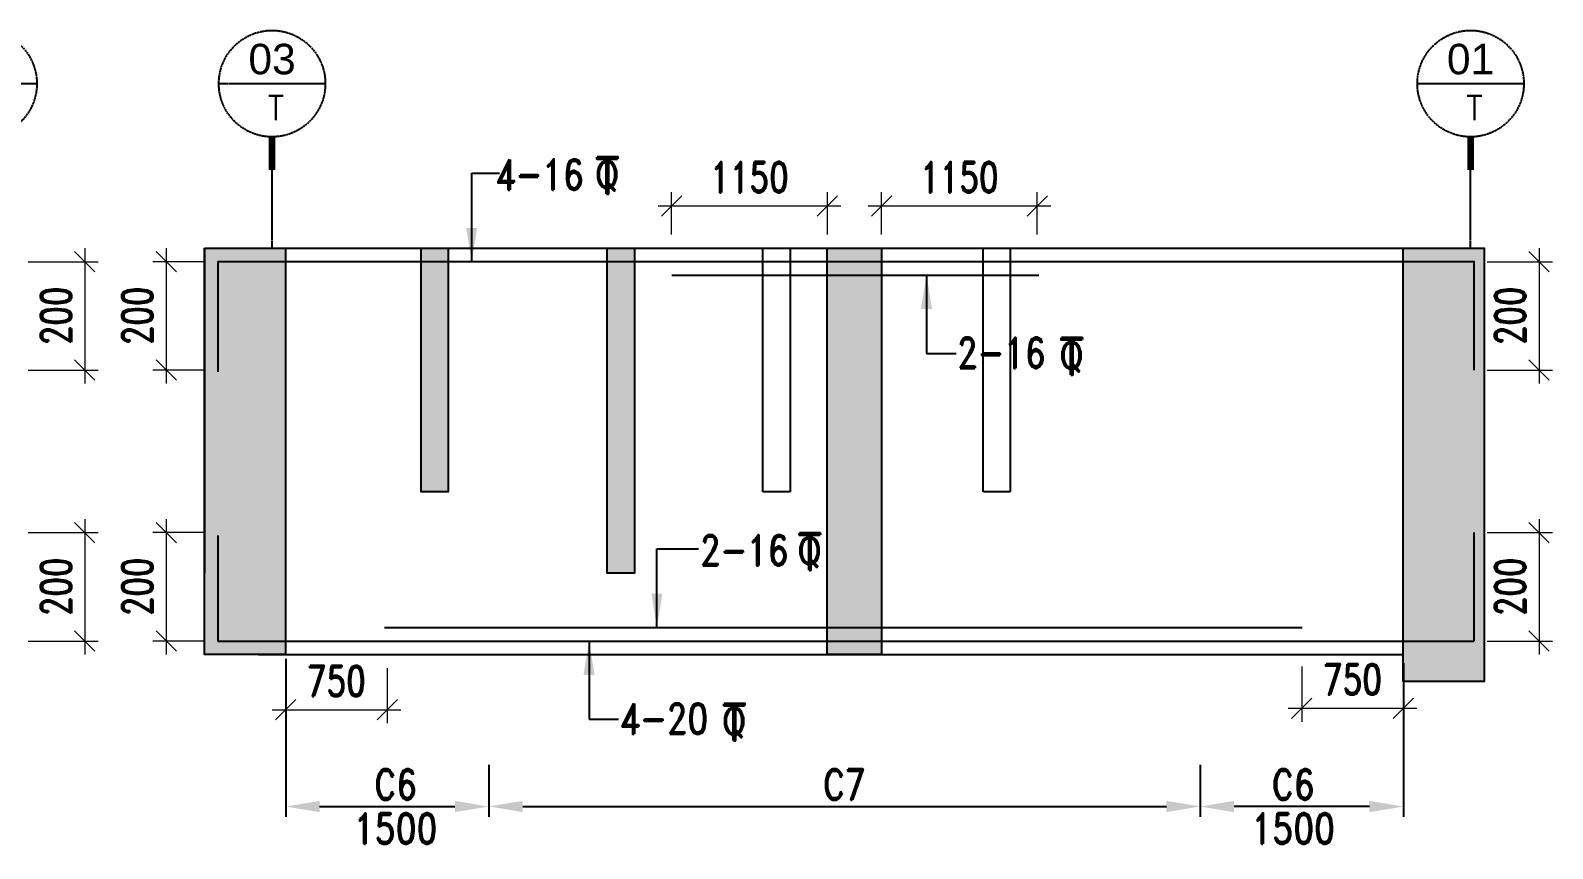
# Model space of a CAD drawing. Header units: millimetres. Extents: x 2061841 to 105821645, y -77612 to 48520811.
# Drawn here: x 2874611 to 2885851, y 15171 to 21210 of the extents above; entities that cross this region are included whole.
import ezdxf
from ezdxf.enums import TextEntityAlignment as Align

# ---------------------------------------------------------------- set-up
doc = ezdxf.new("R2010")
doc.units = ezdxf.units.MM
doc.header["$LTSCALE"] = 10
doc.header["$MEASUREMENT"] = 0
for name, pattern in [('$0$HIDDEN', [0.375, 0.25, -0.125]), ('BASEMENT COLUMN SETTING OUT-PART 2_R4$0$CENTER', [2, 1.25, -0.25, 0.25, -0.25]), ('CENTER', [2, 1.25, -0.25, 0.25, -0.25])]:
    doc.linetypes.add(name, pattern=pattern)
for name, color, linetype in [('A-Grid-Tower', 8, 'CENTER'), ('BASEMENT COLUMN SETTING OUT-PART 2_R4$0$A-GRID-MAIN', 2, 'BASEMENT COLUMN SETTING OUT-PART 2_R4$0$CENTER'), ('BEAM', 4, 'Continuous'), ('BEAM HATCH', 252, 'Continuous'), ('LEADER', 3, 'Continuous'), ('REIN', 1, 'Continuous'), ('SHEET', 7, 'Continuous'), ('VIN_BEAM', 4, 'Continuous')]:
    doc.layers.add(name, color=color, linetype=linetype)
doc.layers.add('TEXT', color=2, linetype='Continuous', lineweight=25)
doc.layers.add('VIN_SLAB DIMENSION', color=3, linetype='Continuous', lineweight=13)
doc.styles.add('200', font='romand.shx', dxfattribs={"width": 0.8, "height": 225})
doc.styles.add('BASEMENT COLUMN SETTING OUT-PART 2_R4$0$MAS-TXTL', font='arial.ttf', dxfattribs={"height": 200})
doc.styles.add('BASEMENT COLUMN SETTING OUT-PART 2_R4$0$MAS-TXTS', font='romans.shx', dxfattribs={"width": 0.8, "height": 180})
doc.styles.add('PK', font='romand.shx', dxfattribs={"width": 0.7, "height": 225})
doc.styles.add('PRP 100', font='romand.shx', dxfattribs={"width": 0.75})
doc.styles.add('RD', font='romand.shx', dxfattribs={"width": 0.9, "height": 225})
doc.styles.add('ROMAND', font='romand', dxfattribs={"height": 200})
doc.dimstyles.new('dim', dxfattribs={"dimtxt": 225, "dimasz": 150, "dimexe": 100, "dimexo": 100, "dimgap": 100, "dimtad": 1, "dimdec": 0, "dimlfac": -1, "dimrnd": 5, "dimdsep": 46, "dimtxsty": 'PRP 100', "dimblk": 'OBLIQUE', "dimcen": 1.5, "dimdle": 100, "dimclrd": 3, "dimclre": 3, "dimclrt": 2, "dimadec": 0, "dimazin": 0, "dimtfac": 1, "dimtdec": 0, "dimtix": 1, "dimtmove": 0, "dimatfit": 3, "dimldrblk": 'OBLIQUE', "dimfxl": 200, "dimlwd": -1, "dimlwe": -1, "dimarcsym": 0})
doc.dimstyles.new('GR', dxfattribs={"dimtxt": 225, "dimasz": 100, "dimexe": 50, "dimexo": 50, "dimgap": 40, "dimtad": 1, "dimdec": 0, "dimzin": 0, "dimdsep": 46, "dimtxsty": 'RD', "dimblk1": 'OBLIQUE', "dimblk2": 'OBLIQUE', "dimsah": 1, "dimcen": 0, "dimdle": 100, "dimclrd": 3, "dimclre": 3, "dimclrt": 2, "dimadec": 0, "dimazin": 0, "dimtfac": 1, "dimtdec": 0, "dimtix": 1, "dimtmove": 0, "dimatfit": 3, "dimfxl": 1, "dimtolj": 1, "dimtzin": 0, "dimarcsym": 0})
doc.dimstyles.new('GR2', dxfattribs={"dimtxt": 225, "dimasz": 100, "dimexe": 75, "dimexo": 75, "dimgap": 50, "dimtad": 1, "dimdec": 0, "dimdsep": 46, "dimtxsty": '200', "dimblk1": 'OBLIQUE', "dimblk2": 'OBLIQUE', "dimsah": 1, "dimcen": 50, "dimdle": 75, "dimclrd": 3, "dimclre": 3, "dimclrt": 2, "dimadec": 0, "dimazin": 0, "dimtfac": 1, "dimtdec": 0, "dimtix": 1, "dimtmove": 0, "dimatfit": 3, "dimldrblk": 'OBLIQUE', "dimfxl": 1, "dimtolj": 1, "dimtzin": 0, "dimarcsym": 0})

# ---------------------------------------------------------------- blocks, each defined once
blk = doc.blocks.new('A$C33BE299A')
at = {"layer": 'SHEET', "color": 4, "style": 'ROMAND'}
for s, height, p in [('T', 170, (-16.2, 0)), ('Q', 125, (-14.4, 26.9))]:
    blk.add_text(s, height=height, dxfattribs=at).set_placement(p)
blk = doc.blocks.new('_Oblique')
at = {"color": 0, "linetype": 'ByBlock', "lineweight": -2}
blk.add_line((-0.5, -0.5), (0.5, 0.5), dxfattribs=at)
blk = doc.blocks.new('*D1530')
at = {"layer": 'Defpoints', "color": 0, "transparency": 16777216}
for p in [(2880496, 19915), (2879346, 19603, 0), (2880496, 19603, 0)]:
    blk.add_point(p, dxfattribs=at)
at = {"layer": 'VIN_SLAB DIMENSION', "color": 3, "transparency": 16777216}
for p, q in [((2879346, 19703), (2879346, 20015)), ((2880496, 19703), (2880496, 20015)), ((2879246, 19915), (2880596, 19915))]:
    blk.add_line(p, q, dxfattribs=at)
at = {"layer": 'VIN_SLAB DIMENSION', "color": 3, "transparency": 16777216, "xscale": 150, "yscale": 150, "zscale": 150, "rotation": 180}
blk.add_blockref('_Oblique', (2879346, 19915), dxfattribs=at)
at = {"layer": 'VIN_SLAB DIMENSION', "color": 3, "transparency": 16777216, "xscale": 150, "yscale": 150, "zscale": 150}
blk.add_blockref('_Oblique', (2880496, 19915), dxfattribs=at)
at = {"layer": 'VIN_SLAB DIMENSION', "color": 2, "transparency": 16777216, "insert": (2879921, 20127), "char_height": 225, "attachment_point": 5, "style": 'PRP 100'}
blk.add_mtext('1150', dxfattribs=at)
blk = doc.blocks.new('OBLIQUE')
blk = doc.blocks.new('*D1531')
at = {"layer": 'Defpoints', "color": 0, "transparency": 16777216}
for p in [(2882046, 19915), (2880896, 19603, 0), (2882046, 19603, 0)]:
    blk.add_point(p, dxfattribs=at)
at = {"layer": 'VIN_SLAB DIMENSION', "color": 3, "transparency": 16777216}
for p, q in [((2880896, 19703), (2880896, 20015)), ((2882046, 19703), (2882046, 20015)), ((2880796, 19915), (2882146, 19915))]:
    blk.add_line(p, q, dxfattribs=at)
at = {"layer": 'VIN_SLAB DIMENSION', "color": 3, "transparency": 16777216, "xscale": 150, "yscale": 150, "zscale": 150, "rotation": 180}
blk.add_blockref('_Oblique', (2880896, 19915), dxfattribs=at)
at = {"layer": 'VIN_SLAB DIMENSION', "color": 3, "transparency": 16777216, "xscale": 150, "yscale": 150, "zscale": 150}
blk.add_blockref('_Oblique', (2882046, 19915), dxfattribs=at)
at = {"layer": 'VIN_SLAB DIMENSION', "color": 2, "transparency": 16777216, "insert": (2881471, 20127), "char_height": 225, "attachment_point": 5, "style": 'PRP 100'}
blk.add_mtext('1150', dxfattribs=at)
blk = doc.blocks.new('*D1532')
at = {"layer": 'BEAM', "color": 3, "lineweight": -2, "transparency": 16777216}
for p, q in [((2876496, 16572), (2876496, 15406)), ((2877996, 15788), (2877996, 15406)), ((2876746, 15481), (2877746, 15481))]:
    blk.add_line(p, q, dxfattribs=at)
at = {"layer": 'BEAM', "color": 3, "transparency": 16777216}
for points in [[(2876746, 15523), (2876746, 15440), (2876496, 15481)], [(2877746, 15523), (2877746, 15440), (2877996, 15481)]]:
    blk.add_solid(points, dxfattribs=at)
at = {"layer": 'Defpoints', "color": 0, "transparency": 16777216}
for p in [(2876496, 16647, 0), (2877996, 15863, 0), (2877996, 15481)]:
    blk.add_point(p, dxfattribs=at)
at = {"layer": 'BEAM', "color": 2, "transparency": 16777216, "char_height": 225, "attachment_point": 5, "style": '200'}
for s, insert in [('\\A1;C6', (2877308, 15644)), ('\\A1;1500', (2877308, 15319))]:
    blk.add_mtext(s, dxfattribs=dict(at, insert=insert))
blk = doc.blocks.new('*D1533')
at = {"layer": 'BEAM', "color": 3, "lineweight": -2, "transparency": 16777216}
for p, q in [((2884749, 16540), (2884749, 15406)), ((2883249, 15788), (2883249, 15406)), ((2884499, 15481), (2883499, 15481))]:
    blk.add_line(p, q, dxfattribs=at)
at = {"layer": 'BEAM', "color": 3, "transparency": 16777216}
for points in [[(2883499, 15523), (2883499, 15440), (2883249, 15481)], [(2884499, 15523), (2884499, 15440), (2884749, 15481)]]:
    blk.add_solid(points, dxfattribs=at)
at = {"layer": 'Defpoints', "color": 0, "transparency": 16777216}
for p in [(2884749, 16615, 0), (2883249, 15863, 0), (2883249, 15481)]:
    blk.add_point(p, dxfattribs=at)
at = {"layer": 'BEAM', "color": 2, "transparency": 16777216, "char_height": 225, "attachment_point": 5, "style": '200'}
for s, insert in [('\\A1;C6', (2883936, 15644)), ('\\A1;1500', (2883936, 15319))]:
    blk.add_mtext(s, dxfattribs=dict(at, insert=insert))
blk = doc.blocks.new('*D1534')
at = {"layer": 'BEAM', "color": 3, "lineweight": -2, "transparency": 16777216}
for p, q in [((2883249, 15788), (2883249, 15407)), ((2877996, 15713), (2877996, 15407)), ((2878246, 15482), (2882999, 15482))]:
    blk.add_line(p, q, dxfattribs=at)
at = {"layer": 'BEAM', "color": 3, "transparency": 16777216}
for points in [[(2878246, 15523), (2878246, 15440), (2877996, 15482)], [(2882999, 15523), (2882999, 15440), (2883249, 15482)]]:
    blk.add_solid(points, dxfattribs=at)
at = {"layer": 'Defpoints', "color": 0, "transparency": 16777216}
for p in [(2883249, 15863, 14), (2877996, 15788), (2883249, 15482)]:
    blk.add_point(p, dxfattribs=at)
at = {"layer": 'BEAM', "color": 2, "transparency": 16777216, "insert": (2880622, 15644), "char_height": 225, "attachment_point": 5, "style": '200'}
blk.add_mtext('\\A1;C7', dxfattribs=at)
blk = doc.blocks.new('*D1518')
at = {"layer": 'Defpoints', "color": 0, "transparency": 16777216}
for p in [(2876496, 16603), (2877246, 16603), (2877246, 16196)]:
    blk.add_point(p, dxfattribs=at)
at = {"layer": 'VIN_SLAB DIMENSION', "color": 3, "transparency": 16777216}
for p, q in [((2876496, 16503), (2876496, 16096)), ((2877246, 16503), (2877246, 16096)), ((2876396, 16196), (2877346, 16196))]:
    blk.add_line(p, q, dxfattribs=at)
at = {"layer": 'VIN_SLAB DIMENSION', "color": 3, "transparency": 16777216, "xscale": 150, "yscale": 150, "zscale": 150, "rotation": 180}
blk.add_blockref('_Oblique', (2876496, 16196), dxfattribs=at)
at = {"layer": 'VIN_SLAB DIMENSION', "color": 3, "transparency": 16777216, "xscale": 150, "yscale": 150, "zscale": 150}
blk.add_blockref('_Oblique', (2877246, 16196), dxfattribs=at)
at = {"layer": 'VIN_SLAB DIMENSION', "color": 2, "transparency": 16777216, "insert": (2876871, 16408), "char_height": 225, "attachment_point": 5, "style": 'PRP 100'}
blk.add_mtext('750', dxfattribs=at)
blk = doc.blocks.new('*D1519')
at = {"layer": 'Defpoints', "color": 0, "transparency": 16777216}
for p in [(2883999, 16615), (2884749, 16615), (2884749, 16207)]:
    blk.add_point(p, dxfattribs=at)
at = {"layer": 'VIN_SLAB DIMENSION', "color": 3, "transparency": 16777216}
for p, q in [((2883999, 16515), (2883999, 16107)), ((2884749, 16515), (2884749, 16107)), ((2883899, 16207), (2884849, 16207))]:
    blk.add_line(p, q, dxfattribs=at)
at = {"layer": 'VIN_SLAB DIMENSION', "color": 3, "transparency": 16777216, "xscale": 150, "yscale": 150, "zscale": 150, "rotation": 180}
blk.add_blockref('_Oblique', (2883999, 16207), dxfattribs=at)
at = {"layer": 'VIN_SLAB DIMENSION', "color": 3, "transparency": 16777216, "xscale": 150, "yscale": 150, "zscale": 150}
blk.add_blockref('_Oblique', (2884749, 16207), dxfattribs=at)
at = {"layer": 'VIN_SLAB DIMENSION', "color": 2, "transparency": 16777216, "insert": (2884374, 16420), "char_height": 225, "attachment_point": 5, "style": 'PRP 100'}
blk.add_mtext('750', dxfattribs=at)
blk = doc.blocks.new('BASEMENT COLUMN SETTING OUT-PART 2_R4$0$GRID TARGET1')
blk.add_wipeout([(393, -655), (392, -641), (392, -628), (390, -614), (389, -600), (387, -587), (384, -573), (381, -560), (377, -547), (373, -534), (369, -521), (364, -508), (359, -495), (353, -483), (347, -471), (340, -459), (333, -447), (325, -435), (318, -424), (309, -413), (301, -403), (292, -392), (282, -382), (273, -373), (263, -363), (252, -354), (242, -346), (231, -337), (220, -330), (208, -322), (196, -315), (184, -308), (172, -302), (160, -296), (147, -291), (134, -286), (121, -282), (108, -278), (95, -274), (82, -271), (68, -268), (55, -266), (41, -265), (27, -263), (14, -263), (0, -262), (-14, -263), (-27, -263), (-41, -265), (-55, -266), (-68, -268), (-82, -271), (-95, -274), (-108, -278), (-121, -282), (-134, -286), (-147, -291), (-160, -296), (-172, -302), (-184, -308), (-196, -315), (-208, -322), (-220, -330), (-231, -337), (-242, -346), (-252, -354), (-263, -363), (-273, -373), (-282, -382), (-292, -392), (-301, -403), (-309, -413), (-318, -424), (-325, -435), (-333, -447), (-340, -459), (-347, -471), (-353, -483), (-359, -495), (-364, -508), (-369, -521), (-373, -534), (-377, -547), (-381, -560), (-384, -573), (-387, -587), (-389, -600), (-390, -614), (-392, -628), (-392, -641), (-393, -655), (-392, -669), (-392, -682), (-390, -696), (-389, -710), (-387, -723), (-384, -737), (-381, -750), (-377, -763), (-373, -776), (-369, -789), (-364, -802), (-359, -815), (-353, -827), (-347, -839), (-340, -851), (-333, -863), (-325, -875), (-318, -886), (-309, -897), (-301, -907), (-292, -918), (-282, -928), (-273, -937), (-263, -947), (-252, -956), (-242, -964), (-231, -973), (-220, -981), (-208, -988), (-196, -995), (-184, -1002), (-172, -1008), (-160, -1014), (-147, -1019), (-134, -1024), (-121, -1028), (-108, -1032), (-95, -1036), (-82, -1039), (-68, -1042), (-55, -1044), (-41, -1046), (-27, -1047), (-14, -1047), (0, -1048), (14, -1047), (27, -1047), (41, -1046), (55, -1044), (68, -1042), (82, -1039), (95, -1036), (108, -1032), (121, -1028), (134, -1024), (147, -1019), (160, -1014), (172, -1008), (184, -1002), (196, -995), (208, -988), (220, -981), (231, -973), (242, -964), (252, -956), (263, -947), (273, -937), (282, -928), (292, -918), (301, -907), (309, -897), (318, -886), (325, -875), (333, -863), (340, -851), (347, -839), (353, -827), (359, -815), (364, -802), (369, -789), (373, -776), (377, -763), (381, -750), (384, -737), (387, -723), (389, -710), (390, -696), (392, -682), (392, -669)])
blk.add_line((-393, -655), (393, -655))
at = {"const_width": 48.8}
blk.add_lwpolyline([(0, -1048), (0, -1292)], dxfattribs=at)
blk.add_circle((0, -655), 393)
for tag, height, style, p in [('AS', 225, 'BASEMENT COLUMN SETTING OUT-PART 2_R4$0$MAS-TXTL', (0, -586)), ('REF', 180, 'BASEMENT COLUMN SETTING OUT-PART 2_R4$0$MAS-TXTS', (29, -925))]:
    blk.add_attdef(tag, text='', height=height, dxfattribs=dict(style=style)).set_placement(p, align=Align.CENTER)
blk = doc.blocks.new('*D1111')
at = {"layer": 'Defpoints', "color": 0, "transparency": 16777216}
for p in [(2874495, 19503, 52), (2874495, 18703, 51), (2875012, 18703)]:
    blk.add_point(p, dxfattribs=at)
at = {"layer": 'VIN_SLAB DIMENSION', "color": 3, "transparency": 16777216}
for p, q in [((2875012, 19603), (2875012, 18603)), ((2874595, 19503), (2875112, 19503)), ((2874595, 18703), (2875112, 18703))]:
    blk.add_line(p, q, dxfattribs=at)
at = {"layer": 'VIN_SLAB DIMENSION', "color": 3, "transparency": 16777216, "xscale": 150, "yscale": 150, "zscale": 150}
for p, rotation in [((2875012, 19503), 90), ((2875012, 18703), 270)]:
    blk.add_blockref('_Oblique', p, dxfattribs=dict(at, rotation=rotation))
at = {"layer": 'VIN_SLAB DIMENSION', "color": 2, "transparency": 16777216, "insert": (2874800, 19103), "char_height": 225, "attachment_point": 5, "rotation": 90, "style": 'PRP 100'}
blk.add_mtext('200', dxfattribs=at)
blk = doc.blocks.new('*D1112')
at = {"layer": 'Defpoints', "color": 0, "transparency": 16777216}
for p in [(2874495, 17503, 52), (2874495, 16703, 51), (2875012, 16703)]:
    blk.add_point(p, dxfattribs=at)
at = {"layer": 'VIN_SLAB DIMENSION', "color": 3, "transparency": 16777216}
for p, q in [((2875012, 17603), (2875012, 16603)), ((2874595, 17503), (2875112, 17503)), ((2874595, 16703), (2875112, 16703))]:
    blk.add_line(p, q, dxfattribs=at)
at = {"layer": 'VIN_SLAB DIMENSION', "color": 3, "transparency": 16777216, "xscale": 150, "yscale": 150, "zscale": 150}
for p, rotation in [((2875012, 17503), 90), ((2875012, 16703), 270)]:
    blk.add_blockref('_Oblique', p, dxfattribs=dict(at, rotation=rotation))
at = {"layer": 'VIN_SLAB DIMENSION', "color": 2, "transparency": 16777216, "insert": (2874800, 17103), "char_height": 225, "attachment_point": 5, "rotation": 90, "style": 'PRP 100'}
blk.add_mtext('200', dxfattribs=at)
blk = doc.blocks.new('*D1113')
at = {"layer": 'Defpoints', "color": 0, "transparency": 16777216}
for p in [(2875996, 19503, 52), (2875614, 18703), (2875996, 18703, 51)]:
    blk.add_point(p, dxfattribs=at)
at = {"layer": 'VIN_SLAB DIMENSION', "color": 3, "transparency": 16777216}
for p, q in [((2875614, 19603), (2875614, 18603)), ((2875896, 19503), (2875514, 19503)), ((2875896, 18703), (2875514, 18703))]:
    blk.add_line(p, q, dxfattribs=at)
at = {"layer": 'VIN_SLAB DIMENSION', "color": 3, "transparency": 16777216, "xscale": 150, "yscale": 150, "zscale": 150}
for p, rotation in [((2875614, 19503), 90), ((2875614, 18703), 270)]:
    blk.add_blockref('_Oblique', p, dxfattribs=dict(at, rotation=rotation))
at = {"layer": 'VIN_SLAB DIMENSION', "color": 2, "transparency": 16777216, "insert": (2875401, 19103), "char_height": 225, "attachment_point": 5, "rotation": 90, "style": 'PRP 100'}
blk.add_mtext('200', dxfattribs=at)
blk = doc.blocks.new('*D1114')
at = {"layer": 'Defpoints', "color": 0, "transparency": 16777216}
for p in [(2875996, 17503, 52), (2875614, 16703), (2875996, 16703, 51)]:
    blk.add_point(p, dxfattribs=at)
at = {"layer": 'VIN_SLAB DIMENSION', "color": 3, "transparency": 16777216}
for p, q in [((2875614, 17603), (2875614, 16603)), ((2875896, 17503), (2875514, 17503)), ((2875896, 16703), (2875514, 16703))]:
    blk.add_line(p, q, dxfattribs=at)
at = {"layer": 'VIN_SLAB DIMENSION', "color": 3, "transparency": 16777216, "xscale": 150, "yscale": 150, "zscale": 150}
for p, rotation in [((2875614, 17503), 90), ((2875614, 16703), 270)]:
    blk.add_blockref('_Oblique', p, dxfattribs=dict(at, rotation=rotation))
at = {"layer": 'VIN_SLAB DIMENSION', "color": 2, "transparency": 16777216, "insert": (2875401, 17103), "char_height": 225, "attachment_point": 5, "rotation": 90, "style": 'PRP 100'}
blk.add_mtext('200', dxfattribs=at)
blk = doc.blocks.new('*D1115')
at = {"layer": 'Defpoints', "color": 0, "transparency": 16777216}
for p in [(2885268, 19503, 52), (2885268, 18703, 51), (2885751, 18703)]:
    blk.add_point(p, dxfattribs=at)
at = {"layer": 'VIN_SLAB DIMENSION', "color": 3, "transparency": 16777216}
for p, q in [((2885751, 19603), (2885751, 18603)), ((2885368, 19503), (2885851, 19503)), ((2885368, 18703), (2885851, 18703))]:
    blk.add_line(p, q, dxfattribs=at)
at = {"layer": 'VIN_SLAB DIMENSION', "color": 3, "transparency": 16777216, "xscale": 150, "yscale": 150, "zscale": 150}
for p, rotation in [((2885751, 19503), 90), ((2885751, 18703), 270)]:
    blk.add_blockref('_Oblique', p, dxfattribs=dict(at, rotation=rotation))
at = {"layer": 'VIN_SLAB DIMENSION', "color": 2, "transparency": 16777216, "insert": (2885538, 19103), "char_height": 225, "attachment_point": 5, "rotation": 90, "style": 'PRP 100'}
blk.add_mtext('200', dxfattribs=at)
blk = doc.blocks.new('*D1116')
at = {"layer": 'Defpoints', "color": 0, "transparency": 16777216}
for p in [(2885268, 17503, 52), (2885268, 16703, 51), (2885751, 16703)]:
    blk.add_point(p, dxfattribs=at)
at = {"layer": 'VIN_SLAB DIMENSION', "color": 3, "transparency": 16777216}
for p, q in [((2885751, 17603), (2885751, 16603)), ((2885368, 17503), (2885851, 17503)), ((2885368, 16703), (2885851, 16703))]:
    blk.add_line(p, q, dxfattribs=at)
at = {"layer": 'VIN_SLAB DIMENSION', "color": 3, "transparency": 16777216, "xscale": 150, "yscale": 150, "zscale": 150}
for p, rotation in [((2885751, 17503), 90), ((2885751, 16703), 270)]:
    blk.add_blockref('_Oblique', p, dxfattribs=dict(at, rotation=rotation))
at = {"layer": 'VIN_SLAB DIMENSION', "color": 2, "transparency": 16777216, "insert": (2885538, 17103), "char_height": 225, "attachment_point": 5, "rotation": 90, "style": 'PRP 100'}
blk.add_mtext('200', dxfattribs=at)

msp = doc.modelspace()

# ---------------------------------------------------------------- hatches: boundary and pattern name
at = {"layer": 'BEAM HATCH'}
for points in [[(2875895.6, 19603.1), (2876495.6, 19603.1), (2876495.6, 16603.1), (2875895.6, 16603.1)], [(2877495.6, 19603.1), (2877695.6, 19603.1), (2877695.6, 17803.1), (2877495.6, 17803.1)], [(2878870.6, 19603.1), (2879070.6, 19603.1), (2879070.6, 17203.1), (2878870.6, 17203.1)], [(2880495.6, 19603.1), (2880895.6, 19603.1), (2880895.6, 16603.1), (2880495.6, 16603.1)], [(2884748.6, 19603.1), (2885345.6, 19603.1), (2885345.6, 16403.1), (2884748.6, 16403.1)]]:
    msp.add_hatch(color=252, dxfattribs=at).paths.add_polyline_path(points)

# ---------------------------------------------------------------- linework, layer by layer
at = {"layer": 'A-Grid-Tower', "color": 6}
for p, q in [((2876395.5, 19603.1, 103.1), (2876395.5, 20180.4, 103.1)), ((2885245.5, 19603.1, 103.1), (2885245.5, 20180.4, 103.1))]:
    msp.add_line(p, q, dxfattribs=at)
at = {"layer": 'BEAM'}
for p, q in [((2875895.6, 19603.1, 103.1), (2875895.6, 17203.1, 103.1)), ((2875895.6, 19603.1, 103.1), (2885345.6, 19603.1, 103.1)), ((2885345.6, 19603.1, 103.1), (2885345.6, 17203.1, 103.1)), ((2885345.6, 19503.1, 103.1), (2885345.6, 17303.1, 103.1)), ((2876295.6, 16603.1, 103.1), (2884748.6, 16603.1, 103.1))]:
    msp.add_line(p, q, dxfattribs=at)
at = {"layer": 'BEAM', "elevation": 103.1}
for points in [[(2875895.6, 19603.1), (2876495.6, 19603.1), (2876495.6, 16603.1), (2875895.6, 16603.1)], [(2877495.6, 19603.1), (2877695.6, 19603.1), (2877695.6, 17803.1), (2877495.6, 17803.1)], [(2878870.6, 19603.1), (2879070.6, 19603.1), (2879070.6, 17203.1), (2878870.6, 17203.1)], [(2880495.6, 19603.1), (2880895.6, 19603.1), (2880895.6, 16603.1), (2880495.6, 16603.1)], [(2884748.6, 19603.1), (2885345.6, 19603.1), (2885345.6, 16403.1), (2884748.6, 16403.1)]]:
    msp.add_lwpolyline(points, close=True, dxfattribs=at)
at = {"layer": 'REIN'}
for p, q in [((2875995.6, 19503.1, 103.1), (2885274.8, 19503.1, 103.1)), ((2875995.6, 19503.1, 103.1), (2875995.6, 18690, 103.1)), ((2885268.3, 19503.1, 103.1), (2885268.3, 18703.1, 103.1)), ((2879347.1, 19403.1, 103.1), (2882057.6, 19403.1, 103.1)), ((2875995.6, 17482, 103.1), (2875995.6, 16703.1, 103.1)), ((2885268.3, 17503.1, 103.1), (2885268.3, 16703.1, 103.1)), ((2877225, 16803.1, 108.7), (2884003.1, 16803.1, 154.7)), ((2875995.6, 16703.1, 103.1), (2885268.3, 16703.1, 103.1))]:
    msp.add_line(p, q, dxfattribs=at)
at = {"layer": 'VIN_BEAM', "linetype": '$0$HIDDEN', "elevation": 103.1}
for points in [[(2880020.6, 19603.1), (2880220.6, 19603.1), (2880220.6, 17803.1), (2880020.6, 17803.1)], [(2881645.5, 19603.1), (2881845.5, 19603.1), (2881845.5, 17803.1), (2881645.5, 17803.1)]]:
    msp.add_lwpolyline(points, close=True, dxfattribs=at)

# ---------------------------------------------------------------- block references
at = {"layer": 'BASEMENT COLUMN SETTING OUT-PART 2_R4$0$A-GRID-MAIN', "color": 240, "true_color": 0xed1f24}
msp.add_blockref('BASEMENT COLUMN SETTING OUT-PART 2_R4$0$GRID TARGET1', (2874265.5, 21472.2, 103.1), dxfattribs=at).add_auto_attribs({'REF': 'T', 'AS': '07'})
at = {"layer": 'TEXT', "color": 2, "xscale": 1.600000001490116, "yscale": 1.600000001490116, "zscale": 1.600000001490116}
for p in [(2878797.8, 20003.2, 243761.1), (2882227.3, 18668.5, 243761.1), (2879735.8, 15968.5, 243761.1)]:
    msp.add_blockref('A$C33BE299A', p, dxfattribs=at)
at = {"layer": 'TEXT', "color": 1, "xscale": 1.600000001490116, "yscale": 1.600000001490116, "zscale": 1.600000001490116}
msp.add_blockref('A$C33BE299A', (2880293.1, 17226.8, 243813), dxfattribs=at)

# ---------------------------------------------------------------- texts
at = {"layer": 'TEXT', "color": 2, "style": 'PK', "width": 0.8}
for s, p in [('4-16', (2878042, 20033.4, 102.9)), ('2-16', (2879554.3, 17260.2, 154.5))]:
    msp.add_text(s, height=225, dxfattribs=at).set_placement(p)
for s, p in [('2-16', (2881452.7, 18717.5, 103.1)), ('4-20', (2878961.2, 16017.5, 103.1))]:
    msp.add_text(s, height=225, rotation=0, dxfattribs=at).set_placement(p)

# ---------------------------------------------------------------- dimensions: what is measured, and where the dimension line sits
at = {"layer": 'BEAM'}
dim = msp.add_linear_dim(base=(2877995.6, 15481.3, 103.2), p1=(2876495.6, 16646.8, 103.2), p2=(2877995.6, 15862.7, 103.2), text='C6\\X1500', dimstyle='GR2', override={"dimasz": 250, "dimtxsty": '200', "dimldrblk": 'OBLIQUE'}, dxfattribs=at)
dim.commit()
dim.dimension.update_dxf_attribs({"geometry": '*D1532', "text_midpoint": (2877308.3, 15481.3, 103.2), "dimtype": 160})
dim = msp.add_linear_dim(base=(2883248.6, 15481.3, 103.1), p1=(2884748.6, 16614.9, 103.1), p2=(2883248.6, 15862.7, 103.1), angle=180, text='C6\\X1500', dimstyle='GR2', override={"dimasz": 250, "dimtxsty": '200', "dimldrblk": 'OBLIQUE'}, dxfattribs=at)
dim.commit()
dim.dimension.update_dxf_attribs({"geometry": '*D1533', "text_midpoint": (2883935.9, 15481.3, 103.1), "dimtype": 160})
dim = msp.add_linear_dim(base=(2883248.6, 15481.7, 103.2), p1=(2877995.6, 15787.7, 103.2), p2=(2883248.6, 15862.7, 117.2), text='C7', dimstyle='GR2', override={"dimasz": 250, "dimtxsty": '200', "dimldrblk": 'OBLIQUE'}, dxfattribs=at)
dim.commit()
dim.dimension.update_dxf_attribs({"geometry": '*D1534', "text_midpoint": (2880622.1, 15644.2, 103.2)})
at = {"layer": 'VIN_SLAB DIMENSION'}
for base, p1, p2, picture, middle in [((2880495.6, 19914.7, 103.1), (2879345.6, 19603.1, 103.1), (2880495.6, 19603.1, 103.1), '*D1530', (2879920.6, 20127.2, 103.1)), ((2882045.6, 19914.7, 103.1), (2880895.6, 19603.1, 103.1), (2882045.6, 19603.1, 103.1), '*D1531', (2881470.6, 20127.2, 103.1))]:
    dim = msp.add_linear_dim(base=base, p1=p1, p2=p2, dimstyle='dim', dxfattribs=at)
    dim.commit()
    dim.dimension.update_dxf_attribs({"geometry": picture, "text_midpoint": middle})
for base, p1, p2, picture, middle in [((2875012.2, 18703.1, 103.1), (2874494.7, 19503.1, 154.7), (2874494.7, 18703.1, 154.3), '*D1111', (2874799.7, 19103.1, 103.1)), ((2875613.7, 18703.1, 103.1), (2875995.6, 19503.1, 154.7), (2875995.6, 18703.1, 154.3), '*D1113', (2875401.2, 19103.1, 103.1)), ((2885750.8, 18703.1, 103.1), (2885268.3, 19503.1, 154.7), (2885268.3, 18703.1, 154.3), '*D1115', (2885538.3, 19103.1, 103.1)), ((2875012.2, 16703.1, 103.1), (2874494.7, 17503.1, 154.7), (2874494.7, 16703.1, 154.3), '*D1112', (2874799.7, 17103.1, 103.1)), ((2875613.7, 16703.1, 103.1), (2875995.6, 17503.1, 154.7), (2875995.6, 16703.1, 154.3), '*D1114', (2875401.2, 17103.1, 103.1)), ((2885750.8, 16703.1, 103.1), (2885268.3, 17503.1, 154.7), (2885268.3, 16703.1, 154.3), '*D1116', (2885538.3, 17103.1, 103.1))]:
    dim = msp.add_linear_dim(base=base, p1=p1, p2=p2, angle=90, text='200', dimstyle='dim', dxfattribs=at)
    dim.commit()
    dim.dimension.update_dxf_attribs({"geometry": picture, "text_midpoint": middle})
for base, p1, p2, picture, middle in [((2877245.6, 16195.5, 103.1), (2876495.6, 16603.1, 103.1), (2877245.6, 16603.1, 103.1), '*D1518', (2876870.6, 16408, 103.1)), ((2884748.6, 16207.3, 103.1), (2883998.6, 16614.9, 103.1), (2884748.6, 16614.9, 103.1), '*D1519', (2884373.6, 16419.8, 103.1))]:
    dim = msp.add_linear_dim(base=base, p1=p1, p2=p2, dimstyle='dim', override={"dimtxsty": 'PRP 100', "dimldrblk": 'OBLIQUE'}, dxfattribs=at)
    dim.commit()
    dim.dimension.update_dxf_attribs({"geometry": picture, "text_midpoint": middle})

# ---------------------------------------------------------------- leaders
at = {"layer": 'LEADER', "color": 3}
for points in [[(2877869.6, 19502.7, 103.1), (2877869.6, 20156, 103.1), (2878075.2, 20156, 103.1)], [(2881227.8, 19403.1, 103.1), (2881227.8, 18825.9, 103.1), (2881445.8, 18825.9, 103.1)], [(2879237.1, 16803.1, 154.7), (2879237, 17382.8, 154.7), (2879544.4, 17382.8, 154.7)], [(2878736.3, 16703.1, 103.1), (2878736.3, 16125.9, 103.1), (2878954.3, 16125.9, 103.1)]]:
    msp.add_leader(points, dimstyle='GR', override={"dimasz": 250}, dxfattribs=at)

# ---------------------------------------------------------------- next in the draw order: block references
at = {"layer": 'BASEMENT COLUMN SETTING OUT-PART 2_R4$0$A-GRID-MAIN', "color": 240, "true_color": 0xed1f24}
for p, values in [((2876395.5, 21472.2, 103.1), {'REF': 'T', 'AS': '03'}), ((2885245.5, 21472.2, 103.1), {'REF': 'T', 'AS': '01'})]:
    msp.add_blockref('BASEMENT COLUMN SETTING OUT-PART 2_R4$0$GRID TARGET1', p, dxfattribs=at).add_auto_attribs(values)

doc.saveas('drawing.dxf')
